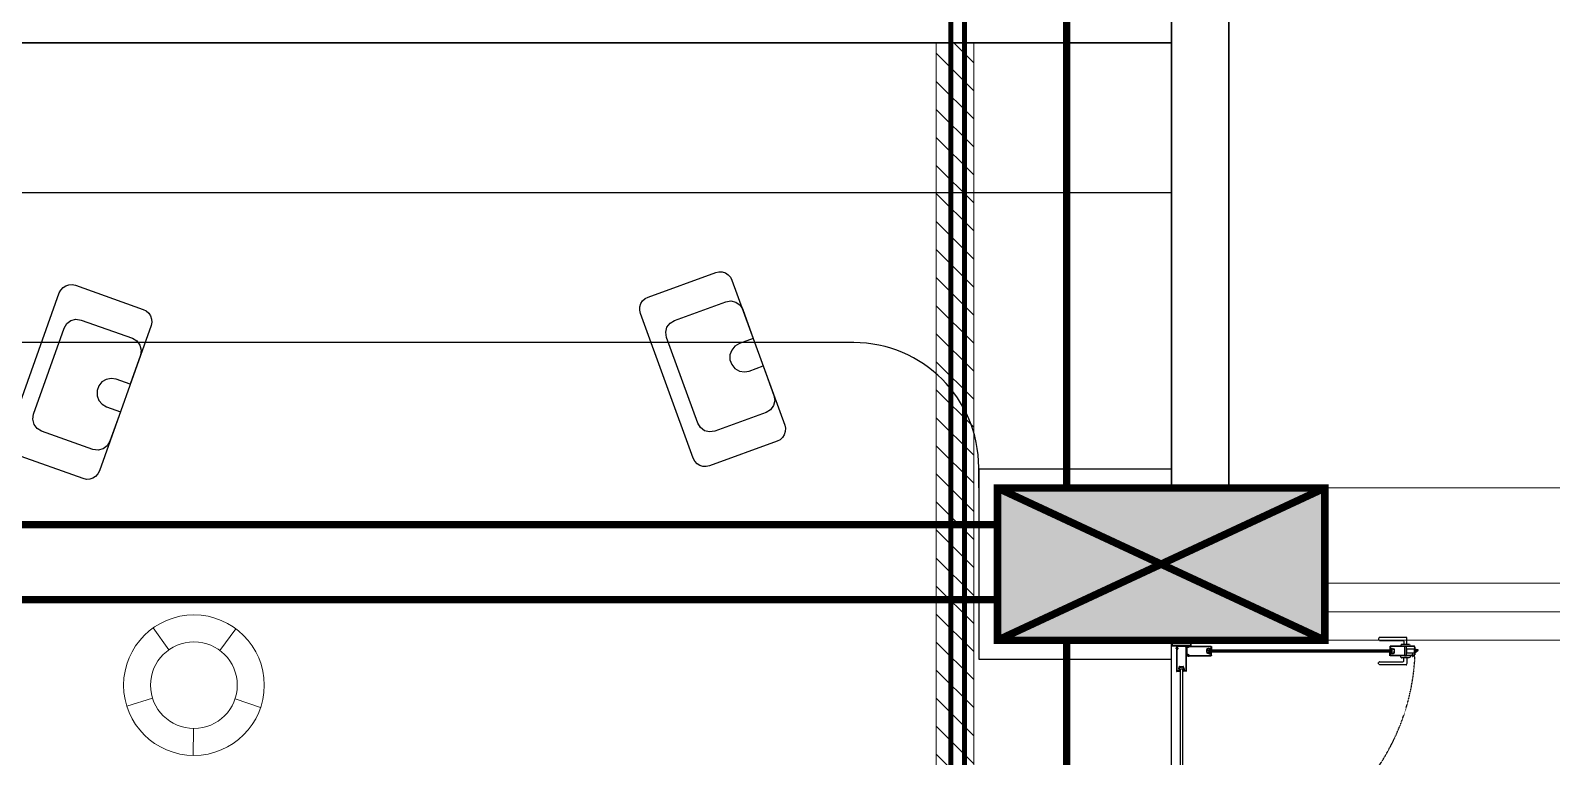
# Model space of a CAD drawing. Header units: millimetres. Extents: x 148480 to 578986, y 39883 to 155062.
# Drawn here: x 244621 to 250709, y 104561 to 107468 of the extents above; entities that cross this region are included whole.
import ezdxf

# ---------------------------------------------------------------- set-up
doc = ezdxf.new("R2010")
doc.units = ezdxf.units.MM
for name, pattern in [('CENTER', [2, 1.25, -0.25, 0.25, -0.25]), ('CONTINOUS', [0]), ('HIDDEN', [0.375, 0.25, -0.125])]:
    doc.linetypes.add(name, pattern=pattern)
for name, color, linetype in [('2', 7, 'Continuous'), ('CEN', 252, 'CENTER'), ('CONC-WALL', 1, 'Continuous'), ('DNM JEB', 4, 'Continuous'), ('Hatch 01_UC', 7, 'Continuous'), ('I - MODULAR', 44, 'Continuous'), ('Layer2', 4, 'Continuous'), ('Layer4', 6, 'Continuous'), ('M HVAC DRAIN PIPE', 30, 'Continuous'), ('M-HVAC VRV PIPE', 4, 'Continuous'), ('TENANCY', 3, 'Continuous')]:
    doc.layers.add(name, color=color, linetype=linetype)
for name, color, linetype, lineweight in [('CB-AC CABLE TRAY', 213, 'Continuous', 15), ('I-PART-GYP', 6, 'Continuous', 30), ('ID-MODULAR', 44, 'Continuous', 9)]:
    doc.layers.add(name, color=color, linetype=linetype, lineweight=lineweight)
doc.layers.add('glass', color=7, linetype='Continuous', lineweight=0, true_color=0x0000d6)

# ---------------------------------------------------------------- blocks, each defined once
blk = doc.blocks.new('A$C5BB6640F')
at = {"layer": '2', "color": 8, "linetype": 'Continuous'}
for p, q in [((0.8, 2.6), (0, 0)), ((1, 2.6), (0.5, 0)), ((2.1, 8.2), (0.8, 8.2)), ((0.8, 8.2), (0.8, 2.6)), ((2.1, 6.4), (0.8, 6.4)), ((2.1, 4.5), (0.8, 4.5)), ((2.1, 2.6), (0.8, 2.6)), ((1.2, 2.6), (0.9, 0)), ((1.4, 2.6), (1.4, 0)), ((1.6, 2.6), (1.9, 0)), ((1.8, 2.6), (2.3, 0)), ((2.1, 8.2), (2.1, 2.6)), ((2.1, 2.6), (2.8, 0))]:
    blk.add_line(p, q, dxfattribs=at)
blk = doc.blocks.new('A$C4A242C7C')
at = {"layer": '2', "color": 8, "linetype": 'Continuous'}
for p, q in [((0, 4), (0, 115.4)), ((0.4, 115.8), (0.6, 115.8)), ((1.4, 115), (13, 115)), ((2, 113), (10.5, 113)), ((2, 4), (2, 113)), ((10.5, 103.9), (10.5, 113)), ((10.6, 103.4), (12.8, 95.2)), ((14, 111.3), (12.5, 111.3)), ((12.5, 104.8), (12.5, 111.3)), ((14, 104.8), (12.5, 104.8)), ((14.8, 103.8), (12.5, 103.8)), ((12.5, 103.8), (14.7, 95.7)), ((13, 115), (13, 112.6)), ((14.7, 112.6), (13, 112.6)), ((14, 110), (14, 111.3)), ((14, 106.1), (14, 104.8)), ((14.3, 109.8), (15, 110)), ((14.3, 106.3), (15, 106.1)), ((14.7, 112.6), (15.2, 110.4)), ((14.7, 95.7), (22.5, 95.7)), ((30.3, 93.7), (14.7, 93.7)), ((14.8, 103.8), (15.2, 105.6)), ((30.3, 95.7), (22.5, 95.7)), ((30.3, 112.6), (29.8, 110.4)), ((30.2, 103.8), (29.8, 105.6)), ((30.7, 109.8), (30, 110)), ((30.7, 106.3), (30, 106.1)), ((30.2, 103.8), (32.5, 103.8)), ((32, 112.6), (30.3, 112.6)), ((32.5, 103.8), (30.3, 95.7)), ((31, 111.3), (32.5, 111.3)), ((31, 110), (31, 111.3)), ((31, 106.1), (31, 104.8)), ((31, 104.8), (32.5, 104.8)), ((32, 115), (32, 112.6)), ((43.6, 115), (32, 115)), ((34.4, 103.4), (32.2, 95.2)), ((32.5, 104.8), (32.5, 111.3)), ((34.5, 113), (43, 113)), ((34.5, 103.9), (34.5, 113)), ((43, 14.2), (43, 113)), ((44.6, 115.8), (44.4, 115.8)), ((45, 11.7), (45, 115.4)), ((4, 2), (41, 2)), ((4, 0), (41, 0)), ((38.5, 8.4), (38.5, 11.7)), ((42.5, 13.7), (40.5, 13.7)), ((40.5, 8.8), (40.5, 11.3)), ((42.5, 6.4), (40.5, 6.4)), ((44, 11.7), (40.9, 11.7)), ((44, 8.4), (40.9, 8.4)), ((43, 4), (43, 5.9)), ((44, 11.6), (44, 11.7)), ((44, 8.4), (44, 8.5)), ((44.4, 11.2), (44.5, 11.2)), ((44.4, 8.9), (44.5, 8.9)), ((45, 4), (45, 8.4))]:
    blk.add_line(p, q, dxfattribs=at)
for centre, radius, start, end in [((0.4, 115.4), 0.4, 90, 180), ((0.6, 115.4), 0.4, 0, 90), ((1.4, 115.4), 0.4, 180, 270), ((12.5, 103.9), 2, 180, 195), ((14.7, 95.7), 2, 195, 270), ((14.2, 110), 0.2, 180, 285), ((14.2, 106.1), 0.2, 75, 180), ((14.8, 110.3), 0.4, 285, 15), ((14.8, 105.7), 0.4, 345, 75), ((30.1, 110.3), 0.4, 165, 255), ((30.1, 105.7), 0.4, 105, 195), ((30.3, 95.7), 2, 270, 345), ((30.8, 110), 0.2, 255, 0), ((30.8, 106.1), 0.2, 0, 105), ((32.5, 103.9), 2, 345, 0), ((43.6, 115.4), 0.4, 270, 0), ((44.4, 115.4), 0.4, 90, 180), ((44.6, 115.4), 0.4, 0, 90), ((4, 4), 4, 180, 270), ((4, 4), 2, 180, 270), ((40.5, 11.7), 2, 90, 180), ((40.5, 8.4), 2, 180, 270), ((40.9, 11.3), 0.4, 90, 180), ((40.9, 8.8), 0.4, 180, 270), ((41, 4), 4, 270, 0), ((41, 4), 2, 270, 0), ((42.5, 14.2), 0.5, 270, 0), ((42.5, 5.9), 0.5, 0, 90), ((44.4, 11.6), 0.4, 180, 270), ((44.4, 8.5), 0.4, 90, 180), ((44.5, 11.7), 0.5, 270, 0), ((44.5, 8.4), 0.5, 0, 90)]:
    blk.add_arc(centre, radius, start, end, dxfattribs=at)
blk = doc.blocks.new('A$C109E4DED')
at = {"layer": 'TENANCY', "rotation": 90}
blk.add_blockref('A$C4A242C7C', (75.8, 0), dxfattribs=at)
blk = doc.blocks.new('A$C57546ED1')
at = {"layer": '2', "color": 8, "linetype": 'Continuous'}
mesh = blk.add_polyface(dxfattribs=at)
corners = [(1, 3.4), (0.7, 2.6), (0, 2.7), (0.8, 4.1)]
mesh.append_faces([[corners[k] for k in face] for face in [(0, 1, 2, 3)]], dxfattribs={"color": 8})
mesh = blk.add_polyface(dxfattribs=at)
corners = [(2, 3.4), (2, 2.6), (0.7, 2.6), (1, 3.4)]
mesh.append_faces([[corners[k] for k in face] for face in [(0, 1, 2, 3)]], dxfattribs={"color": 8})
mesh = blk.add_polyface(dxfattribs=at)
corners = [(2.3, 4.1), (2.2, 1.7), (2, 2.6), (2, 3.4)]
mesh.append_faces([[corners[k] for k in face] for face in [(0, 1, 2, 3)]], dxfattribs={"color": 8})
mesh = blk.add_polyface(dxfattribs=at)
corners = [(2.7, 3.4), (2.5, 2.5), (2.2, 1.7), (2.3, 4.1)]
mesh.append_faces([[corners[k] for k in face] for face in [(0, 1, 2, 3)]], dxfattribs={"color": 8})
mesh = blk.add_polyface(dxfattribs=at)
corners = [(3.3, 3.4), (3.2, 2.5), (2.5, 2.5), (2.7, 3.4)]
mesh.append_faces([[corners[k] for k in face] for face in [(0, 1, 2, 3)]], dxfattribs={"color": 8})
mesh = blk.add_polyface(dxfattribs=at)
corners = [(3.6, 4.2), (3.5, 2.4), (3.2, 2.5), (3.3, 3.4)]
mesh.append_faces([[corners[k] for k in face] for face in [(0, 1, 2, 3)]], dxfattribs={"color": 8})
mesh = blk.add_polyface(dxfattribs=at)
corners = [(4.1, 3.5), (3.9, 2.4), (3.5, 2.4), (3.6, 4.2)]
mesh.append_faces([[corners[k] for k in face] for face in [(0, 1, 2, 3)]], dxfattribs={"color": 8})
mesh = blk.add_polyface(dxfattribs=at)
corners = [(6.5, 3.6), (5.8, 2.3), (3.9, 2.4), (4.1, 3.5)]
mesh.append_faces([[corners[k] for k in face] for face in [(0, 1, 2, 3)]], dxfattribs={"color": 8})
mesh = blk.add_polyface(dxfattribs=at)
corners = [(6.8, 4.6), (6.2, 0), (5.8, 2.3), (6.5, 3.6)]
mesh.append_faces([[corners[k] for k in face] for face in [(0, 1, 2, 3)]], dxfattribs={"color": 8})
mesh = blk.add_polyface(dxfattribs=at)
corners = [(7.9, 4.6), (7.5, 0), (6.2, 0), (6.8, 4.6)]
mesh.append_faces([[corners[k] for k in face] for face in [(0, 1, 2, 3)]], dxfattribs={"color": 8})
blk = doc.blocks.new('GFC1')
at = {"layer": 'Hatch 01_UC', "linetype": 'Continuous'}
h = blk.add_hatch(color=8, dxfattribs=at)
h.dxf.hatch_style = 1
h.paths.add_polyline_path([(321123.8, 106622.7), (321123.8, 106012.7), (322430.9, 106012.7), (322430.9, 106622.7)])
h.paths.add_polyline_path([(314953.8, 105940.7), (314953.8, 106710.7), (315723.8, 106710.7), (315723.8, 105940.7)])
at = {"color": 8}
blk.add_line((321820.9, 100430.7), (321820.9, 106020.7), dxfattribs=at)
at = {"layer": 'CEN', "color": 8, "linetype": 'HIDDEN', "lineweight": 0, "ltscale": 1500}
for p, q in [((321400.9, 106630.7), (321400.9, 112767.5)), ((315726.3, 106475.7), (321126.3, 106475.7)), ((315726.3, 106175.7), (321126.3, 106175.7)), ((321400.9, 100430.7), (321400.9, 106020.7))]:
    blk.add_line(p, q, dxfattribs=at)
at = {"layer": 'CEN', "color": 8, "linetype": 'Continuous', "lineweight": 0}
for p, q in [((322434.2, 106622.7), (321123.8, 106012.7)), ((322434.2, 106012.7), (321123.8, 106622.7))]:
    blk.add_line(p, q, dxfattribs=at)
blk.add_lwpolyline([(322434.2, 106012.7), (321123.8, 106012.7), (321123.8, 106622.7), (322434.2, 106622.7)], close=True, dxfattribs=at)
at = {"layer": 'CONC-WALL', "color": 8, "linetype": 'Continuous', "lineweight": 30}
blk.add_lwpolyline([(322049.7, 106622.7), (321820.9, 106622.7), (321820.9, 108504.5), (322049.7, 108504.5)], close=True, dxfattribs=at)
at = {"layer": 'DNM JEB', "color": 8, "linetype": 'Continuous'}
for p, q in [((321820.9, 106012.7), (321912.4, 106012.7)), ((321841.4, 105990.9), (321884.2, 105990.9))]:
    blk.add_line(p, q, dxfattribs=at)
at = {"layer": 'DNM JEB', "color": 8, "linetype": 'HIDDEN'}
for p, q in [((321879.7, 105985.8), (321879.7, 105953.6)), ((321881.5, 105985.8), (321881.5, 105953.6)), ((321883.2, 105989.3), (321980.3, 105989.3)), ((321883.2, 105987.5), (321978.2, 105987.5)), ((321883.2, 105951.8), (321884.8, 105951.8)), ((321883.2, 105950.1), (321887, 105950.1)), ((321885.3, 105952.3), (321885.3, 105954)), ((321887, 105955.7), (321889.9, 105955.7)), ((321887, 105950.9), (321887, 105953.6)), ((321887, 105950.9), (321887.1, 105950.9)), ((321887.9, 105949), (321887.2, 105946.7)), ((321887.4, 105954), (321889.5, 105954)), ((321887.4, 105950.6), (321887.4, 105950.5)), ((321888.1, 105949), (321887.6, 105946.7)), ((321889, 105953.8), (321887.9, 105953.8)), ((321887.9, 105953.8), (321887.9, 105949)), ((321889, 105952.3), (321887.9, 105952.3)), ((321889, 105950.6), (321887.9, 105950.6)), ((321889, 105949), (321887.9, 105949)), ((321888.3, 105949), (321888, 105946.7)), ((321888.5, 105949), (321888.5, 105946.7)), ((321888.6, 105949), (321888.9, 105946.7)), ((321888.8, 105949), (321889.3, 105946.7)), ((321889, 105953.8), (321889, 105949)), ((321889, 105949), (321889.7, 105946.7)), ((321889.5, 105950.6), (321889.5, 105950.5)), ((321889.8, 105950.9), (321889.9, 105950.9)), ((321889.9, 105950.9), (321889.9, 105953.6)), ((321889.9, 105950.1), (321980.3, 105950.1)), ((321891.6, 105952.3), (321891.6, 105954)), ((321892.1, 105951.8), (321978.2, 105951.8)), ((321961.4, 105962.9), (321961.4, 105976.5)), ((321969.8, 105980.1), (321962.7, 105978.2)), ((321969.8, 105959.3), (321962.7, 105961.2)), ((321970.2, 105978.4), (321963.1, 105976.5)), ((321963.1, 105976.5), (321963.1, 105969.7)), ((321963.1, 105962.9), (321963.1, 105969.7)), ((321970.2, 105961), (321963.1, 105962.9)), ((321970.2, 105976.4), (321970.2, 105978.4)), ((321970.2, 105976.4), (321971.7, 105976)), ((321970.2, 105962.9), (321971.7, 105963.4)), ((321970.2, 105962.9), (321970.2, 105961)), ((321970.3, 105980.1), (321978.2, 105980.1)), ((321970.3, 105959.2), (321978.2, 105959.2)), ((321971, 105977.1), (321971, 105978.4)), ((321971, 105978.4), (321976.7, 105978.4)), ((321972.2, 105977.1), (321971, 105977.1)), ((321971, 105962.3), (321971, 105961)), ((321972.2, 105962.3), (321971, 105962.3)), ((321971, 105961), (321976.7, 105961)), ((321972.3, 105976.9), (321972.2, 105976.3)), ((321972.3, 105962.5), (321972.2, 105963.1)), ((321975.4, 105976.9), (321975.6, 105976.3)), ((321975.4, 105962.5), (321975.6, 105963.1)), ((321975.6, 105977.1), (321976.7, 105977.1)), ((321975.6, 105962.3), (321976.7, 105962.3)), ((321977.9, 105976.5), (321976, 105976)), ((321977.9, 105962.8), (321976, 105963.4)), ((321976.7, 105977.1), (321976.7, 105978.4)), ((321976.7, 105962.3), (321976.7, 105961)), ((321980, 105978), (321977.9, 105978)), ((321977.9, 105976.5), (321977.9, 105978)), ((321977.9, 105961.4), (321977.9, 105962.8)), ((321980, 105961.4), (321977.9, 105961.4)), ((321978.2, 105987.5), (321978.2, 105980.1)), ((321978.2, 105959.2), (321978.2, 105951.8)), ((321980, 105988.1), (321980, 105978)), ((321980, 105951.3), (321980, 105961.4)), ((321980.6, 105988.9), (321980.6, 105988.8)), ((321980.6, 105950.4), (321980.6, 105950.6)), ((322693.8, 105988.9), (322693.8, 105988.8)), ((322693.8, 105950.4), (322693.8, 105950.6)), ((322791.3, 105989.3), (322694.2, 105989.3)), ((322784.6, 105950.1), (322694.2, 105950.1)), ((322694.5, 105988.1), (322694.5, 105978)), ((322694.5, 105978), (322696.6, 105978)), ((322694.5, 105961.4), (322696.6, 105961.4)), ((322694.5, 105951.3), (322694.5, 105961.4)), ((322696.3, 105987.5), (322696.3, 105980.1)), ((322791.3, 105987.5), (322696.3, 105987.5)), ((322704.2, 105980.1), (322696.3, 105980.1)), ((322696.3, 105959.2), (322696.3, 105951.8)), ((322704.2, 105959.2), (322696.3, 105959.2)), ((322782.4, 105951.8), (322696.3, 105951.8)), ((322696.6, 105976.5), (322696.6, 105978)), ((322696.6, 105976.5), (322698.5, 105976)), ((322696.6, 105962.8), (322698.5, 105963.4)), ((322696.6, 105961.4), (322696.6, 105962.8)), ((322697.8, 105977.1), (322697.8, 105978.4)), ((322703.4, 105978.4), (322697.8, 105978.4)), ((322698.9, 105977.1), (322697.8, 105977.1)), ((322697.8, 105962.3), (322697.8, 105961)), ((322698.9, 105962.3), (322697.8, 105962.3)), ((322703.4, 105961), (322697.8, 105961)), ((322699.1, 105976.9), (322698.9, 105976.3)), ((322699.1, 105962.5), (322698.9, 105963.1)), ((322702.1, 105976.9), (322702.3, 105976.3)), ((322702.1, 105962.5), (322702.3, 105963.1)), ((322702.3, 105977.1), (322703.4, 105977.1)), ((322702.3, 105962.3), (322703.4, 105962.3)), ((322704.3, 105976.4), (322702.7, 105976)), ((322704.3, 105962.9), (322702.7, 105963.4)), ((322703.4, 105977.1), (322703.4, 105978.4)), ((322703.4, 105962.3), (322703.4, 105961)), ((322704.3, 105976.4), (322704.3, 105978.4)), ((322704.3, 105978.4), (322711.3, 105976.5)), ((322704.3, 105962.9), (322704.3, 105961)), ((322704.3, 105961), (322711.3, 105962.9)), ((322704.6, 105980.1), (322711.8, 105978.2)), ((322704.6, 105959.3), (322711.8, 105961.2)), ((322711.3, 105976.5), (322711.3, 105969.7)), ((322711.3, 105962.9), (322711.3, 105969.7)), ((322713.1, 105962.9), (322713.1, 105976.5)), ((322782.8, 105952.3), (322782.8, 105954)), ((322787.5, 105955.7), (322784.6, 105955.7)), ((322784.6, 105950.9), (322784.6, 105953.6)), ((322784.7, 105950.9), (322784.6, 105950.9)), ((322787.1, 105954), (322784.9, 105954)), ((322785.5, 105949), (322784.9, 105946.7)), ((322785, 105950.6), (322785, 105950.5)), ((322785.7, 105949), (322785.3, 105946.7)), ((322785.5, 105953.8), (322786.7, 105953.8)), ((322785.5, 105953.8), (322785.5, 105949)), ((322785.5, 105952.3), (322786.7, 105952.3)), ((322785.5, 105950.6), (322786.7, 105950.6)), ((322785.5, 105949), (322786.7, 105949)), ((322785.9, 105949), (322785.7, 105946.7)), ((322786.1, 105949), (322786.1, 105946.7)), ((322786.3, 105949), (322786.5, 105946.7)), ((322786.5, 105949), (322786.9, 105946.7)), ((322786.7, 105953.8), (322786.7, 105949)), ((322786.7, 105949), (322787.3, 105946.7)), ((322787, 105950.6), (322787, 105950.5)), ((322787.5, 105950.9), (322787.4, 105950.9)), ((322787.5, 105950.9), (322787.5, 105953.6)), ((322791.3, 105950.1), (322787.5, 105950.1)), ((322789.2, 105952.3), (322789.2, 105954)), ((322791.3, 105951.8), (322789.6, 105951.8)), ((322793, 105985.8), (322793, 105953.6)), ((322794.7, 105985.8), (322794.7, 105953.6))]:
    blk.add_line(p, q, dxfattribs=at)
at = {"layer": 'DNM JEB', "color": 8}
for p, q in [((321971.4, 105974), (322703, 105974)), ((322703, 105965.3), (321971.4, 105965.3)), ((321855.8, 105214.7), (321855.8, 105897.6)), ((321864.5, 105897.6), (321864.5, 105214.7))]:
    blk.add_line(p, q, dxfattribs=at)
at = {"layer": 'DNM JEB', "color": 8, "linetype": 'Continuous'}
for points in [[(321820.9, 106012.7), (321820.9, 105990.9), (321899.3, 105990.9), (321899.3, 106012.7)], [(321822.7, 106011), (321822.7, 105992.7), (321897.6, 105992.7), (321897.6, 106011)]]:
    blk.add_lwpolyline(points, close=True, dxfattribs=at)
at = {"layer": 'DNM JEB', "color": 8, "linetype": 'HIDDEN'}
for points in [[(322762.9, 105996.6), (322762.9, 106021.4, 0.414214), (322759.9, 106024.5), (322652.7, 106024.5, 0.414214), (322649.6, 106021.4), (322649.6, 106015.3, 0.414214), (322652.7, 106012.3), (322747.7, 106012.3, -0.414214), (322750.7, 106009.2), (322750.7, 105996.6)], [(322775.1, 105989.3), (322775.1, 105993.6, 0.414214), (322772.1, 105996.6), (322741.6, 105996.6, 0.414214), (322738.5, 105993.6), (322738.5, 105989.3)], [(322775.1, 105950.1), (322775.1, 105945.8, -0.414214), (322772.1, 105942.8), (322741.6, 105942.8, -0.414214), (322738.5, 105945.8), (322738.5, 105950.1)], [(322762.9, 105942.8), (322762.9, 105917.9, -0.414214), (322759.9, 105914.9), (322652.7, 105914.9, -0.414214), (322649.6, 105917.9), (322649.6, 105924, -0.414214), (322652.7, 105927.1), (322747.7, 105927.1, 0.414214), (322750.7, 105930.1), (322750.7, 105942.8)]]:
    blk.add_lwpolyline(points, format="xyb", dxfattribs=at)
at = {"layer": 'DNM JEB', "color": 8, "linetype": 'Continuous'}
blk.add_lwpolyline([(321882.9, 105989.3), (321841.4, 105989.3), (321841.4, 105990.9)], dxfattribs=at)
at = {"layer": 'DNM JEB', "color": 8, "linetype": 'HIDDEN'}
for points in [[(321971.4, 105965.3), (321970.1, 105966.6), (321970.1, 105972.7), (321971.4, 105974)], [(322703, 105965.3), (322704.3, 105966.6), (322704.3, 105972.7), (322703, 105974)], [(322796.7, 105972.3), (322808.4, 105972.3), (322808.4, 105974.9), (322796.7, 105974.9)], [(322796.7, 105964.5), (322798, 105964.5), (322808.4, 105972.3)]]:
    blk.add_lwpolyline(points, dxfattribs=at)
at = {"layer": 'DNM JEB', "color": 8}
for points in [[(322704.3, 105969.7), (321970.1, 105969.7)], [(321855.8, 105897.6), (321857.1, 105898.9), (321863.2, 105898.9), (321864.5, 105897.6)]]:
    blk.add_lwpolyline(points, dxfattribs=at)
at = {"layer": 'DNM JEB', "color": 8, "linetype": 'HIDDEN'}
for points in [[(322761.2, 105989.3), (322752.4, 105989.3), (322752.4, 105950.1), (322761.2, 105950.1)], [(322793.3, 105976.7), (322761.2, 105976.7), (322761.2, 105962.8), (322793.3, 105962.8)], [(322794.7, 105961.8), (322793.3, 105961.8), (322793.3, 105977.5), (322794.7, 105977.5)], [(322796.7, 105961), (322794.7, 105961), (322794.7, 105978.4), (322796.7, 105978.4)]]:
    blk.add_lwpolyline(points, close=True, dxfattribs=at)
at = {"layer": 'DNM JEB', "color": 8, "linetype": 'HIDDEN', "ltscale": 0.1}
blk.add_arc((321926.2, 105991), 869.8, 266.50588, 357.18151, dxfattribs=at)
at = {"layer": 'DNM JEB', "color": 8, "linetype": 'HIDDEN'}
for centre, radius, start, end in [((321883.2, 105985.8), 3.49, 90, 180), ((321883.2, 105953.6), 3.49, 180, 270), ((321883.2, 105985.8), 1.74, 90, 180), ((321883.2, 105953.6), 1.74, 180, 270), ((321884.8, 105952.3), 0.436, 270, 0), ((321887, 105954), 1.74, 90, 180), ((321887.4, 105953.6), 0.349, 90, 180), ((321887, 105950.5), 0.436, 270, 0), ((321887.1, 105950.6), 0.349, 0, 90), ((321889.5, 105953.6), 0.349, 0, 90), ((321889.8, 105950.6), 0.349, 90, 180), ((321889.9, 105950.5), 0.436, 180, 270), ((321889.9, 105954), 1.74, 0, 90), ((321892.1, 105952.3), 0.436, 180, 270), ((321963.1, 105976.5), 1.74, 105, 180), ((321963.1, 105962.9), 1.74, 180, 255), ((321970.3, 105978.4), 1.74, 90, 105), ((321970.3, 105961), 1.74, 255, 270), ((321971.8, 105976.3), 0.349, 255, 345), ((321971.8, 105963), 0.349, 15, 105), ((321972.2, 105976.9), 0.174, 345, 90), ((321972.2, 105962.4), 0.174, 270, 15), ((321975.6, 105976.9), 0.174, 90, 195), ((321975.6, 105962.4), 0.174, 165, 270), ((321975.9, 105976.3), 0.349, 195, 285), ((321975.9, 105963), 0.349, 75, 165), ((321980.3, 105988.1), 0.349, 90, 180), ((321980.3, 105951.3), 0.349, 180, 270), ((321980.3, 105988.9), 0.349, 0, 90), ((321980.3, 105988.8), 0.349, 270, 0), ((321980.3, 105950.6), 0.349, 0, 90), ((321980.3, 105950.4), 0.349, 270, 0), ((322694.2, 105988.9), 0.349, 90, 180), ((322694.2, 105988.8), 0.349, 180, 270), ((322694.2, 105950.6), 0.349, 90, 180), ((322694.2, 105950.4), 0.349, 180, 270), ((322694.2, 105988.1), 0.349, 0, 90), ((322694.2, 105951.3), 0.349, 270, 0), ((322698.6, 105976.3), 0.349, 255, 345), ((322698.6, 105963), 0.349, 15, 105), ((322698.9, 105976.9), 0.174, 345, 90), ((322698.9, 105962.4), 0.174, 270, 15), ((322702.3, 105976.9), 0.174, 90, 195), ((322702.3, 105962.4), 0.174, 165, 270), ((322702.6, 105976.3), 0.349, 195, 285), ((322702.6, 105963), 0.349, 75, 165), ((322704.2, 105978.4), 1.74, 75, 90), ((322704.2, 105961), 1.74, 270, 285), ((322711.3, 105976.5), 1.74, 0, 75), ((322711.3, 105962.9), 1.74, 285, 0), ((322782.4, 105952.3), 0.436, 270, 0), ((322784.6, 105954), 1.74, 90, 180), ((322784.9, 105953.6), 0.349, 90, 180), ((322784.6, 105950.5), 0.436, 270, 0), ((322784.7, 105950.6), 0.349, 0, 90), ((322787.4, 105950.6), 0.349, 90, 180), ((322787.5, 105950.5), 0.436, 180, 270), ((322787.1, 105953.6), 0.349, 0, 90), ((322787.5, 105954), 1.74, 0, 90), ((322789.6, 105952.3), 0.436, 180, 270), ((322791.3, 105985.8), 3.49, 0, 90), ((322791.3, 105985.8), 1.74, 0, 90), ((322791.3, 105953.6), 3.49, 270, 0), ((322791.3, 105953.6), 1.74, 270, 0)]:
    blk.add_arc(centre, radius, start, end, dxfattribs=at)
at = {"layer": 'DNM JEB', "color": 8, "linetype": 'Continuous', "extrusion": (0, 0, -1)}
blk.add_arc((-321886.8, 105987.6), 4.19, 51.79369, 23.45626, dxfattribs=at)
at = {"layer": 'glass', "color": 8, "linetype": 'Continuous'}
for p, q in [((321820.9, 113396.2), (321820.9, 106622.7)), ((321820.9, 113396.2), (321820.9, 106622.7)), ((322049.7, 113167.5), (322049.7, 106622.7)), ((322049.7, 113167.5), (322049.7, 106622.7)), ((322049.7, 106622.7), (321820.9, 106622.7)), ((323574.7, 106622.7), (322430.9, 106622.7)), ((322430.9, 106241.4), (323574.7, 106241.4)), ((323574.7, 106127.1), (322430.9, 106127.1)), ((322430.9, 106012.7), (323574.7, 106012.7))]:
    blk.add_line(p, q, dxfattribs=at)
at = {"layer": 'I - MODULAR', "color": 8, "linetype": 'Continuous'}
for p, q in [((321820.9, 107804.5), (316298.8, 107804.5)), ((320548.8, 107204.5), (315798.8, 107204.5)), ((321048.8, 106622.7), (321048.8, 106704.5))]:
    blk.add_line(p, q, dxfattribs=at)
at = {"layer": 'I - MODULAR', "color": 8}
for points in [[(319725.1, 107386.9), (319995.9, 107485.4), (320008.8, 107488.3), (320022.1, 107487.7), (320034.7, 107483.7), (320045.9, 107476.6), (320054.8, 107466.8), (320060.9, 107455.1), (320272.2, 106874.5), (320275.1, 106861.6), (320274.5, 106848.4), (320270.5, 106835.7), (320263.4, 106824.5), (320253.7, 106815.6), (320241.9, 106809.5), (319971.1, 106710.9), (319958.2, 106708.1), (319945, 106708.6), (319932.3, 106712.6), (319921.2, 106719.7), (319912.2, 106729.5), (319906.1, 106741.3), (319694.8, 107321.8), (319691.9, 107334.8), (319692.5, 107348), (319696.5, 107360.6), (319703.6, 107371.8), (319713.4, 107380.7), (319725.1, 107386.9)], [(320104, 107336.7), (320146.2, 107220.8), (320090.7, 107200.6), (320073.2, 107190.5), (320060.2, 107174.9), (320053.2, 107155.9), (320053.2, 107135.6), (320060.2, 107116.6), (320073.2, 107101.1), (320090.7, 107090.9), (320110.7, 107087.4), (320130.6, 107090.9), (320186.1, 107111.1), (320229.1, 106992.9), (320232.3, 106972.5), (320227.3, 106952.3), (320215.1, 106935.6), (320197.4, 106924.9), (319992.3, 106850.2), (319971.8, 106847.1), (319951.6, 106852), (319934.9, 106864.2), (319924.2, 106882), (319799.1, 107225.7), (319795.9, 107246.1), (319800.9, 107266.3), (319813.1, 107283), (319830.8, 107293.7), (320035.9, 107368.4), (320056.4, 107371.5), (320076.6, 107366.6), (320093.3, 107354.4), (320104, 107336.7)], [(317693.6, 107154.2), (317652.3, 107038), (317596.7, 107057.7), (317576.7, 107061.1), (317556.8, 107057.4), (317539.3, 107047.1), (317526.4, 107031.5), (317519.6, 107012.4), (317519.8, 106992.1), (317526.9, 106973.1), (317540, 106957.7), (317557.7, 106947.7), (317613.3, 106928), (317571.2, 106809.5), (317560.6, 106791.7), (317544, 106779.3), (317523.9, 106774.2), (317503.4, 106777.2), (317297.7, 106850.2), (317279.9, 106860.8), (317267.5, 106877.4), (317262.4, 106897.5), (317265.4, 106918), (317387.8, 107262.7), (317398.4, 107280.5), (317415, 107292.9), (317435.1, 107298), (317455.6, 107295), (317661.3, 107222), (317679.1, 107211.4), (317691.5, 107194.7), (317696.6, 107174.7), (317693.6, 107154.2)]]:
    blk.add_lwpolyline(points, close=True, dxfattribs=at)
blk.add_lwpolyline([(317161.9, 106821.1), (317368.6, 107403.3), (317374.6, 107415.1), (317383.5, 107424.9), (317394.6, 107432.1), (317407.2, 107436.2), (317420.4, 107436.9), (317433.4, 107434.1), (317433.4, 107434.1), (317704.9, 107337.7), (317716.7, 107331.7), (317726.5, 107322.8), (317733.7, 107311.7), (317737.8, 107299.1), (317738.5, 107285.9), (317735.7, 107272.9), (317529, 106690.7), (317523, 106678.9), (317514.1, 106669.1), (317503, 106661.9), (317490.4, 106657.8), (317477.2, 106657.1), (317464.2, 106659.9), (317192.7, 106756.3)], dxfattribs=at)
at = {"layer": 'I - MODULAR', "color": 8, "linetype": 'Continuous'}
blk.add_lwpolyline([(321820.9, 106697.7), (321048.8, 106697.7), (321048.8, 105937.7), (321820.9, 105937.7)], dxfattribs=at)
blk.add_lwpolyline([(322430.9, 106622.7), (321123.8, 106622.7), (321123.8, 106012.7), (322430.9, 106012.7)], close=True, dxfattribs=at)
blk.add_arc((320548.8, 106704.5), 500, 0, 90, dxfattribs=at)
at = {"layer": 'I-PART-GYP', "color": 8, "linetype": 'CONTINOUS'}
blk.add_line((321820.9, 108404.5), (315325.9, 108404.5), dxfattribs=at)
at = {"layer": 'ID-MODULAR', "color": 8}
for p, q in [((317806.8, 105974.4), (317744.1, 106062.3)), ((318010.7, 105972.5), (318074.9, 106059.3)), ((317742, 105781), (317639.1, 105748.6)), ((318072, 105778), (318174.3, 105743.7)), ((317905.9, 105659.6), (317904.9, 105551.7))]:
    blk.add_line(p, q, dxfattribs=at)
for radius in [281.4, 173.5]:
    blk.add_circle((317907.5, 105833.1), radius, dxfattribs=at)
at = {"layer": 'DNM JEB', "color": 8}
for name, p, xscale, yscale, zscale, rotation in [('A$C5BB6640F', (321837.2, 105981.8), 0.871428571435667, 0.871428571435667, 0.871428571435667, 270), ('A$C109E4DED', (321879.7, 105923.2), 0.8714285714356672, 0.8714285714356672, 0.8714285714356672, 89.99999999999999)]:
    blk.add_blockref(name, p, dxfattribs=dict(at, xscale=xscale, yscale=yscale, zscale=zscale, rotation=rotation))
at = {"layer": 'DNM JEB', "color": 8, "ltscale": 1.2}
for p, xscale, yscale, zscale, rotation in [((321851.9, 105895.6), 0.871428571435667, 0.871428571435667, 0.871428571435667, 270), ((321868.4, 105895.6), -0.8714285714356672, 0.8714285714356672, 0.8714285714356674, 89.99999999999994)]:
    blk.add_blockref('A$C57546ED1', p, dxfattribs=dict(at, xscale=xscale, yscale=yscale, zscale=zscale, rotation=rotation))
at = {"layer": 'DNM JEB', "color": 8, "linetype": 'HIDDEN'}
mesh = blk.add_polyface(dxfattribs=at)
corners = [(321974.3, 105975), (321974, 105975.7), (321973.4, 105975.6), (321974.1, 105974.4)]
mesh.append_faces([[corners[k] for k in face] for face in [(3, 2, 1, 0)]], dxfattribs={"color": 8})
mesh = blk.add_polyface(dxfattribs=at)
corners = [(321974.3, 105964.3), (321974, 105963.7), (321973.4, 105963.8), (321974.1, 105965)]
mesh.append_faces([[corners[k] for k in face] for face in [(3, 2, 1, 0)]], dxfattribs={"color": 8})
mesh = blk.add_polyface(dxfattribs=at)
corners = [(321975.1, 105975), (321975.1, 105975.7), (321974, 105975.7), (321974.3, 105975)]
mesh.append_faces([[corners[k] for k in face] for face in [(3, 2, 1, 0)]], dxfattribs={"color": 8})
mesh = blk.add_polyface(dxfattribs=at)
corners = [(321975.1, 105964.4), (321975.1, 105963.6), (321974, 105963.7), (321974.3, 105964.3)]
mesh.append_faces([[corners[k] for k in face] for face in [(3, 2, 1, 0)]], dxfattribs={"color": 8})
mesh = blk.add_polyface(dxfattribs=at)
corners = [(321975.4, 105974.4), (321975.3, 105976.5), (321975.1, 105975.7), (321975.1, 105975)]
mesh.append_faces([[corners[k] for k in face] for face in [(3, 2, 1, 0)]], dxfattribs={"color": 8})
mesh = blk.add_polyface(dxfattribs=at)
corners = [(321975.4, 105965), (321975.3, 105962.9), (321975.1, 105963.6), (321975.1, 105964.4)]
mesh.append_faces([[corners[k] for k in face] for face in [(3, 2, 1, 0)]], dxfattribs={"color": 8})
mesh = blk.add_polyface(dxfattribs=at)
corners = [(321975.7, 105975), (321975.6, 105975.8), (321975.3, 105976.5), (321975.4, 105974.4)]
mesh.append_faces([[corners[k] for k in face] for face in [(3, 2, 1, 0)]], dxfattribs={"color": 8})
mesh = blk.add_polyface(dxfattribs=at)
corners = [(321975.7, 105964.4), (321975.6, 105963.6), (321975.3, 105962.9), (321975.4, 105965)]
mesh.append_faces([[corners[k] for k in face] for face in [(3, 2, 1, 0)]], dxfattribs={"color": 8})
mesh = blk.add_polyface(dxfattribs=at)
corners = [(321976.3, 105975), (321976.2, 105975.8), (321975.6, 105975.8), (321975.7, 105975)]
mesh.append_faces([[corners[k] for k in face] for face in [(3, 2, 1, 0)]], dxfattribs={"color": 8})
mesh = blk.add_polyface(dxfattribs=at)
corners = [(321976.3, 105964.4), (321976.2, 105963.6), (321975.6, 105963.6), (321975.7, 105964.4)]
mesh.append_faces([[corners[k] for k in face] for face in [(3, 2, 1, 0)]], dxfattribs={"color": 8})
mesh = blk.add_polyface(dxfattribs=at)
corners = [(321976.6, 105974.3), (321976.4, 105975.8), (321976.2, 105975.8), (321976.3, 105975)]
mesh.append_faces([[corners[k] for k in face] for face in [(3, 2, 1, 0)]], dxfattribs={"color": 8})
mesh = blk.add_polyface(dxfattribs=at)
corners = [(321976.6, 105965.1), (321976.4, 105963.5), (321976.2, 105963.6), (321976.3, 105964.4)]
mesh.append_faces([[corners[k] for k in face] for face in [(3, 2, 1, 0)]], dxfattribs={"color": 8})
mesh = blk.add_polyface(dxfattribs=at)
corners = [(321977, 105974.9), (321976.8, 105975.9), (321976.4, 105975.8), (321976.6, 105974.3)]
mesh.append_faces([[corners[k] for k in face] for face in [(3, 2, 1, 0)]], dxfattribs={"color": 8})
mesh = blk.add_polyface(dxfattribs=at)
corners = [(321977, 105964.4), (321976.8, 105963.5), (321976.4, 105963.5), (321976.6, 105965.1)]
mesh.append_faces([[corners[k] for k in face] for face in [(3, 2, 1, 0)]], dxfattribs={"color": 8})
mesh = blk.add_polyface(dxfattribs=at)
corners = [(321979.1, 105974.9), (321978.5, 105976), (321976.8, 105975.9), (321977, 105974.9)]
mesh.append_faces([[corners[k] for k in face] for face in [(3, 2, 1, 0)]], dxfattribs={"color": 8})
mesh = blk.add_polyface(dxfattribs=at)
corners = [(321979.1, 105964.5), (321978.5, 105963.4), (321976.8, 105963.5), (321977, 105964.4)]
mesh.append_faces([[corners[k] for k in face] for face in [(3, 2, 1, 0)]], dxfattribs={"color": 8})
mesh = blk.add_polyface(dxfattribs=at)
corners = [(321979.4, 105974), (321978.8, 105978), (321978.5, 105976), (321979.1, 105974.9)]
mesh.append_faces([[corners[k] for k in face] for face in [(3, 2, 1, 0)]], dxfattribs={"color": 8})
mesh = blk.add_polyface(dxfattribs=at)
corners = [(321979.4, 105965.4), (321978.8, 105961.4), (321978.5, 105963.4), (321979.1, 105964.5)]
mesh.append_faces([[corners[k] for k in face] for face in [(3, 2, 1, 0)]], dxfattribs={"color": 8})
mesh = blk.add_polyface(dxfattribs=at)
corners = [(321980.3, 105974), (321980, 105978), (321978.8, 105978), (321979.4, 105974)]
mesh.append_faces([[corners[k] for k in face] for face in [(3, 2, 1, 0)]], dxfattribs={"color": 8})
mesh = blk.add_polyface(dxfattribs=at)
corners = [(321980.3, 105965.4), (321980, 105961.4), (321978.8, 105961.4), (321979.4, 105965.4)]
mesh.append_faces([[corners[k] for k in face] for face in [(3, 2, 1, 0)]], dxfattribs={"color": 8})
mesh = blk.add_polyface(dxfattribs=at)
corners = [(322694.2, 105974), (322694.5, 105978), (322695.6, 105978), (322695.1, 105974)]
mesh.append_faces([[corners[k] for k in face] for face in [(3, 2, 1, 0)]], dxfattribs={"color": 8})
mesh = blk.add_polyface(dxfattribs=at)
corners = [(322694.2, 105965.4), (322694.5, 105961.4), (322695.6, 105961.4), (322695.1, 105965.4)]
mesh.append_faces([[corners[k] for k in face] for face in [(3, 2, 1, 0)]], dxfattribs={"color": 8})
mesh = blk.add_polyface(dxfattribs=at)
corners = [(322695.1, 105974), (322695.6, 105978), (322696, 105976), (322695.4, 105974.9)]
mesh.append_faces([[corners[k] for k in face] for face in [(3, 2, 1, 0)]], dxfattribs={"color": 8})
mesh = blk.add_polyface(dxfattribs=at)
corners = [(322695.1, 105965.4), (322695.6, 105961.4), (322696, 105963.4), (322695.4, 105964.5)]
mesh.append_faces([[corners[k] for k in face] for face in [(3, 2, 1, 0)]], dxfattribs={"color": 8})
mesh = blk.add_polyface(dxfattribs=at)
corners = [(322695.4, 105974.9), (322696, 105976), (322697.7, 105975.9), (322697.5, 105974.9)]
mesh.append_faces([[corners[k] for k in face] for face in [(3, 2, 1, 0)]], dxfattribs={"color": 8})
mesh = blk.add_polyface(dxfattribs=at)
corners = [(322695.4, 105964.5), (322696, 105963.4), (322697.7, 105963.5), (322697.5, 105964.4)]
mesh.append_faces([[corners[k] for k in face] for face in [(3, 2, 1, 0)]], dxfattribs={"color": 8})
mesh = blk.add_polyface(dxfattribs=at)
corners = [(322697.5, 105974.9), (322697.7, 105975.9), (322698, 105975.8), (322697.9, 105974.3)]
mesh.append_faces([[corners[k] for k in face] for face in [(3, 2, 1, 0)]], dxfattribs={"color": 8})
mesh = blk.add_polyface(dxfattribs=at)
corners = [(322697.5, 105964.4), (322697.7, 105963.5), (322698, 105963.5), (322697.9, 105965.1)]
mesh.append_faces([[corners[k] for k in face] for face in [(3, 2, 1, 0)]], dxfattribs={"color": 8})
mesh = blk.add_polyface(dxfattribs=at)
corners = [(322697.9, 105974.3), (322698, 105975.8), (322698.2, 105975.8), (322698.1, 105975)]
mesh.append_faces([[corners[k] for k in face] for face in [(3, 2, 1, 0)]], dxfattribs={"color": 8})
mesh = blk.add_polyface(dxfattribs=at)
corners = [(322697.9, 105965.1), (322698, 105963.5), (322698.2, 105963.6), (322698.1, 105964.4)]
mesh.append_faces([[corners[k] for k in face] for face in [(3, 2, 1, 0)]], dxfattribs={"color": 8})
mesh = blk.add_polyface(dxfattribs=at)
corners = [(322698.1, 105975), (322698.2, 105975.8), (322698.9, 105975.8), (322698.7, 105975)]
mesh.append_faces([[corners[k] for k in face] for face in [(3, 2, 1, 0)]], dxfattribs={"color": 8})
mesh = blk.add_polyface(dxfattribs=at)
corners = [(322698.1, 105964.4), (322698.2, 105963.6), (322698.9, 105963.6), (322698.7, 105964.4)]
mesh.append_faces([[corners[k] for k in face] for face in [(3, 2, 1, 0)]], dxfattribs={"color": 8})
mesh = blk.add_polyface(dxfattribs=at)
corners = [(322698.7, 105975), (322698.9, 105975.8), (322699.1, 105976.5), (322699.1, 105974.4)]
mesh.append_faces([[corners[k] for k in face] for face in [(3, 2, 1, 0)]], dxfattribs={"color": 8})
mesh = blk.add_polyface(dxfattribs=at)
corners = [(322698.7, 105964.4), (322698.9, 105963.6), (322699.1, 105962.9), (322699.1, 105965)]
mesh.append_faces([[corners[k] for k in face] for face in [(3, 2, 1, 0)]], dxfattribs={"color": 8})
mesh = blk.add_polyface(dxfattribs=at)
corners = [(322699.1, 105974.4), (322699.1, 105976.5), (322699.4, 105975.7), (322699.3, 105975)]
mesh.append_faces([[corners[k] for k in face] for face in [(3, 2, 1, 0)]], dxfattribs={"color": 8})
mesh = blk.add_polyface(dxfattribs=at)
corners = [(322699.1, 105965), (322699.1, 105962.9), (322699.4, 105963.6), (322699.3, 105964.4)]
mesh.append_faces([[corners[k] for k in face] for face in [(3, 2, 1, 0)]], dxfattribs={"color": 8})
mesh = blk.add_polyface(dxfattribs=at)
corners = [(322699.3, 105975), (322699.4, 105975.7), (322700.4, 105975.7), (322700.2, 105975)]
mesh.append_faces([[corners[k] for k in face] for face in [(3, 2, 1, 0)]], dxfattribs={"color": 8})
mesh = blk.add_polyface(dxfattribs=at)
corners = [(322699.3, 105964.4), (322699.4, 105963.6), (322700.4, 105963.7), (322700.2, 105964.3)]
mesh.append_faces([[corners[k] for k in face] for face in [(3, 2, 1, 0)]], dxfattribs={"color": 8})
mesh = blk.add_polyface(dxfattribs=at)
corners = [(322700.2, 105975), (322700.4, 105975.7), (322701.1, 105975.6), (322700.4, 105974.4)]
mesh.append_faces([[corners[k] for k in face] for face in [(3, 2, 1, 0)]], dxfattribs={"color": 8})
mesh = blk.add_polyface(dxfattribs=at)
corners = [(322700.2, 105964.3), (322700.4, 105963.7), (322701.1, 105963.8), (322700.4, 105965)]
mesh.append_faces([[corners[k] for k in face] for face in [(3, 2, 1, 0)]], dxfattribs={"color": 8})
blk = doc.blocks.new('BEAM')
at = {"layer": 'CEN', "color": 11, "linetype": 'HIDDEN', "lineweight": 0, "ltscale": 1500, "const_width": 30}
for points in [[(381400.9, 106630.7), (381400.9, 112767.5)], [(375726.3, 106475.7), (381126.3, 106475.7)], [(375726.3, 106175.7), (381126.3, 106175.7)], [(381400.9, 100430.7), (381400.9, 106020.7)]]:
    blk.add_lwpolyline(points, dxfattribs=at)
at = {"layer": 'CEN', "color": 11, "linetype": 'Continuous', "lineweight": 0, "const_width": 30}
blk.add_lwpolyline([(382434.2, 106012.7), (381123.8, 106012.7), (381123.8, 106622.7), (382434.2, 106622.7)], close=True, dxfattribs=at)
for points in [[(382434.2, 106012.7), (381123.8, 106622.7)], [(382434.2, 106622.7), (381123.8, 106012.7)]]:
    blk.add_lwpolyline(points, dxfattribs=at)
blk = doc.blocks.new('BEE')
at = {"layer": 'M-HVAC VRV PIPE', "linetype": 'Continuous'}
blk.add_blockref('BEAM', (0, 0), dxfattribs=at)
blk = doc.blocks.new('*U140')
at = {"layer": 'CB-AC CABLE TRAY', "true_color": 0xa953a0}
h = blk.add_hatch(dxfattribs=at)
h.set_pattern_fill('ANSI31', color=215, scale=25)
h.set_pattern_definition([(45, (-898934.865, 1102758.81), (-56.1266008, 56.1266008), [])])
h.paths.add_polyline_path([(-88704.9, -150.4), (-88704.9, -0.4), (-82870.5, -0.4), (-82870.5, -150.4)])
at = {"layer": 'CB-AC CABLE TRAY', "color": 215, "true_color": 0xa953a0}
blk.add_lwpolyline([(-88704.9, -150.4), (-88704.9, -0.4), (-82870.5, -0.4), (-82870.5, -150.4)], close=True, dxfattribs=at)

msp = doc.modelspace()

# ---------------------------------------------------------------- block references
at = {"layer": 'Layer4', "linetype": 'Continuous', "rotation": 360}
msp.add_blockref('GFC1', (-72632.4, -986), dxfattribs=at)

# ---------------------------------------------------------------- next in the draw order: linework, layer by layer
at = {"layer": 'M HVAC DRAIN PIPE', "color": 30, "linetype": 'Continuous'}
msp.add_lwpolyline([(248066.9, 93453.1, 20, 20, 0), (248359.7, 93453.1, 20, 20, 0), (248359.7, 103215.1, 20, 20, 0), (248359.7, 107615.8, 20, 20, 0), (248359.7, 112052.3, 20, 20, 0), (245954.1, 112052.3, 0, 0, 0)], format="xyseb", dxfattribs=at)
at = {"layer": 'M-HVAC VRV PIPE', "color": 90, "linetype": 'Continuous', "const_width": 20}
msp.add_lwpolyline([(248304.4, 101407.9), (248304.4, 109168.9), (248304.3, 109206), (248304.3, 109211.6), (245954.1, 109211.6)], dxfattribs=at)

# ---------------------------------------------------------------- next in the draw order: block references
at = {"layer": 'CB-AC CABLE TRAY', "color": 4, "linetype": 'HIDDEN', "rotation": 89.99971984369127}
msp.add_blockref('*U140', (248246.2, 190289), dxfattribs=at)
at = {"layer": 'Layer2', "linetype": 'Continuous', "rotation": 360}
msp.add_blockref('BEE', (-132632.4, -986), dxfattribs=at)

doc.saveas('drawing.dxf')
